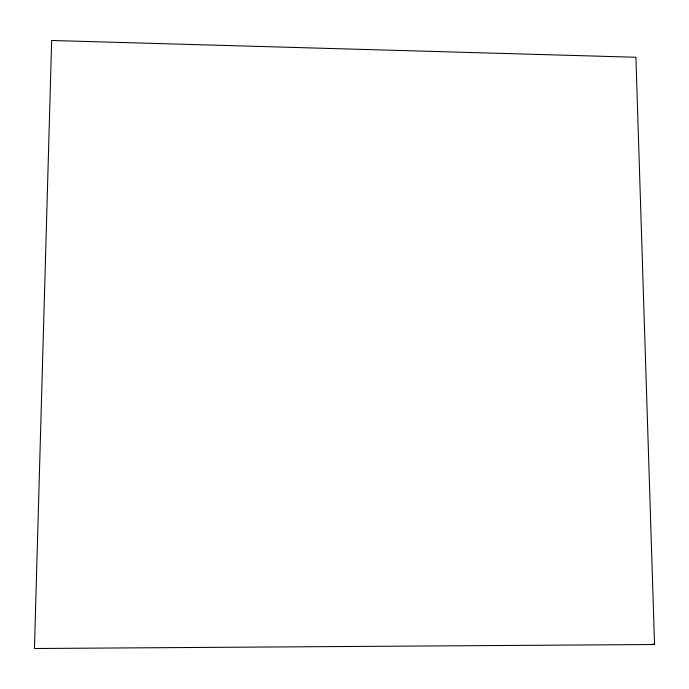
<?xml version="1.0" encoding="UTF-8"?>
<svg xmlns="http://www.w3.org/2000/svg" width="689" height="689" viewBox="0 0 689 689"><rect width="100%" height="100%" fill="white"/><g stroke="black" fill="none" stroke-linecap="round" stroke-linejoin="round"><path stroke-width="1.03" d="M654.55 644.525L34.45 648.513L51.666 40.487L635.904 57.256L654.55 644.525L652.474 644"/></g></svg>
